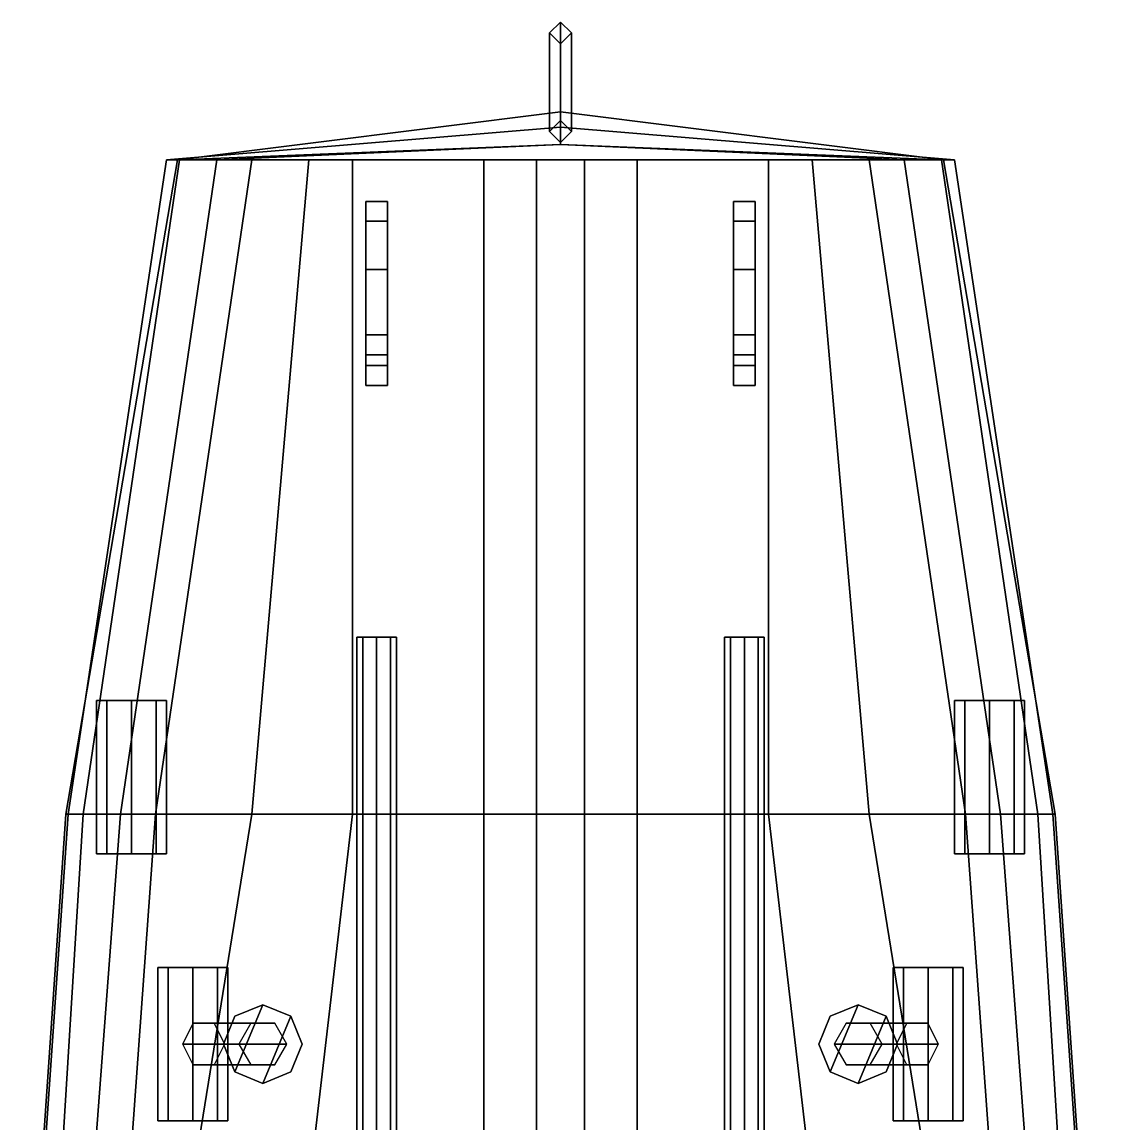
# Model space of a CAD drawing. Extents: x -2.8 to 2.8, y -17.3 to 17.1.
# Drawn here: x -2.46 to 2.46, y 12.02 to 17.05 of the extents above; entities that cross this region are included whole.
import ezdxf

# ---------------------------------------------------------------- set-up
doc = ezdxf.new("R2010")
doc.units = 0
doc.layers.get('0').update_dxf_attribs({"linetype": 'CONTINUOUS'})

msp = doc.modelspace()

# ---------------------------------------------------------------- linework, layer by layer
for points in [[(0, 16.6, 1.53), (-0.05, 16.55, 1.53), (-0.05, 17, 3.99), (0, 17.05, 3.99)], [(0, 17.05, 3.99), (-0.05, 17, 3.99), (0, 16.95, 3.99), (0.05, 17, 3.99)], [(0.05, 16.55, 1.53), (0, 16.6, 1.53), (0, 17.05, 3.99), (0.05, 17, 3.99)], [(-0.05, 16.55, 1.53), (0, 16.5, 1.53), (0, 16.95, 3.99), (-0.05, 17, 3.99)], [(0, 16.5, 1.53), (0.05, 16.55, 1.53), (0.05, 17, 3.99), (0, 16.95, 3.99)], [(0, 16.64, 1.58), (0, 16.57, 0.92), (-1.8, 16.42, 0.92), (-1.75, 16.42, 1.53)], [(0, 16.64, 1.58), (0, 16.64, 1.58), (-1.75, 16.42, 1.53), (1.75, 16.42, 1.53)], [(1.75, 16.42, 1.53), (1.8, 16.42, 0.92), (0, 16.57, 0.92), (0, 16.64, 1.58)], [(0, 16.57, 0.92), (0, 16.49, 0.36), (-1.74, 16.42, 0.36), (-1.8, 16.42, 0.92)], [(1.8, 16.42, 0.92), (1.74, 16.42, 0.36), (0, 16.49, 0.36), (0, 16.57, 0.92)], [(0, 16.49, 0.36), (0, 16.49, 0.36), (-1.57, 16.42), (-1.74, 16.42, 0.36)], [(0, 16.49, 0.36), (1.57, 16.42), (-1.57, 16.42)], [(1.74, 16.42, 0.36), (1.57, 16.42), (0, 16.49, 0.36)], [(-1.75, 16.42, 1.53), (-1.8, 16.42, 0.92), (-2.25, 13.43, 1.05), (-2.26, 13.43, 1.49)], [(-2.26, 13.43, 1.49), (2.26, 13.43, 1.49), (1.75, 16.42, 1.53), (-1.75, 16.42, 1.53)], [(-1.8, 16.42, 0.92), (-1.74, 16.42, 0.36), (-2.18, 13.43, 0.44), (-2.25, 13.43, 1.05)], [(-1.74, 16.42, 0.36), (-1.57, 16.42), (-2.01, 13.43), (-2.18, 13.43, 0.44)], [(-1.57, 16.42), (-1.41, 16.42, -0.18), (-1.85, 13.43, -0.22), (-2.01, 13.43)], [(-1.41, 16.42, -0.18), (-1.15, 16.42, -0.21), (-1.41, 13.43, -0.33), (-1.85, 13.43, -0.22)], [(1.57, 16.42), (1.41, 16.42, -0.18), (-1.41, 16.42, -0.18), (-1.57, 16.42)], [(-1.15, 16.42, -0.21), (-0.95, 16.42, -0.23), (-0.95, 13.43, -0.45), (-1.41, 13.43, -0.33)], [(1.41, 16.42, -0.18), (1.15, 16.42, -0.21), (-1.15, 16.42, -0.21), (-1.41, 16.42, -0.18)], [(1.15, 16.42, -0.21), (0.95, 16.42, -0.23), (-0.95, 16.42, -0.23), (-1.15, 16.42, -0.21)], [(-0.95, 16.42, -0.23), (-0.35, 16.42, -0.29), (-0.35, 13.43, -0.59), (-0.95, 13.43, -0.45)], [(0.95, 16.42, -0.23), (0.35, 16.42, -0.29), (-0.35, 16.42, -0.29), (-0.95, 16.42, -0.23)], [(-0.35, 16.42, -0.29), (-0.11, 16.42, -0.31), (-0.11, 13.43, -0.65), (-0.35, 13.43, -0.59)], [(0.35, 16.42, -0.29), (0.11, 16.42, -0.31), (-0.11, 16.42, -0.31), (-0.35, 16.42, -0.29)], [(-0.11, 16.42, -0.31), (0.11, 16.42, -0.31), (0.11, 13.43, -0.65), (-0.11, 13.43, -0.65)], [(0.35, 13.43, -0.59), (0.11, 13.43, -0.65), (0.11, 16.42, -0.31), (0.35, 16.42, -0.29)], [(0.95, 13.43, -0.45), (0.35, 13.43, -0.59), (0.35, 16.42, -0.29), (0.95, 16.42, -0.23)], [(1.41, 13.43, -0.33), (0.95, 13.43, -0.45), (0.95, 16.42, -0.23), (1.15, 16.42, -0.21)], [(1.85, 13.43, -0.22), (1.41, 13.43, -0.33), (1.15, 16.42, -0.21), (1.41, 16.42, -0.18)], [(2.01, 13.43), (1.85, 13.43, -0.22), (1.41, 16.42, -0.18), (1.57, 16.42)], [(2.18, 13.43, 0.44), (2.01, 13.43), (1.57, 16.42), (1.74, 16.42, 0.36)], [(2.25, 13.43, 1.05), (2.18, 13.43, 0.44), (1.74, 16.42, 0.36), (1.8, 16.42, 0.92)], [(2.26, 13.43, 1.49), (2.25, 13.43, 1.05), (1.8, 16.42, 0.92), (1.75, 16.42, 1.53)], [(-0.89, 16.14, -1.46), (-0.89, 15.62, -0.63), (-0.89, 15.62, -0.32), (-0.89, 16.23, -0.32)], [(-0.89, 16.23, -0.32), (-0.89, 15.62, -0.32), (-0.79, 15.62, -0.32), (-0.79, 16.23, -0.32)], [(-0.79, 16.23, -0.32), (-0.79, 16.14, -1.46), (-0.89, 16.14, -1.46), (-0.89, 16.23, -0.32)], [(-0.79, 15.62, -0.32), (-0.79, 15.62, -0.63), (-0.79, 16.14, -1.46), (-0.79, 16.23, -0.32)], [(0.79, 16.23, -0.32), (0.79, 15.62, -0.32), (0.89, 15.62, -0.32), (0.89, 16.23, -0.32)], [(0.79, 16.14, -1.46), (0.79, 15.62, -0.63), (0.79, 15.62, -0.32), (0.79, 16.23, -0.32)], [(0.89, 16.23, -0.32), (0.89, 16.14, -1.46), (0.79, 16.14, -1.46), (0.79, 16.23, -0.32)], [(0.89, 15.62, -0.32), (0.89, 15.62, -0.63), (0.89, 16.14, -1.46), (0.89, 16.23, -0.32)], [(-0.89, 15.92, -1.59), (-0.89, 15.53, -1.59), (-0.89, 15.62, -0.63), (-0.89, 16.14, -1.46)], [(-0.79, 16.14, -1.46), (-0.79, 15.92, -1.59), (-0.89, 15.92, -1.59), (-0.89, 16.14, -1.46)], [(-0.79, 15.62, -0.63), (-0.79, 15.53, -1.59), (-0.79, 15.92, -1.59), (-0.79, 16.14, -1.46)], [(0.79, 15.92, -1.59), (0.79, 15.53, -1.59), (0.79, 15.62, -0.63), (0.79, 16.14, -1.46)], [(0.89, 16.14, -1.46), (0.89, 15.92, -1.59), (0.79, 15.92, -1.59), (0.79, 16.14, -1.46)], [(0.89, 15.62, -0.63), (0.89, 15.53, -1.59), (0.89, 15.92, -1.59), (0.89, 16.14, -1.46)], [(-0.79, 15.92, -1.59), (-0.79, 15.53, -1.59), (-0.89, 15.53, -1.59), (-0.89, 15.92, -1.59)], [(0.89, 15.92, -1.59), (0.89, 15.53, -1.59), (0.79, 15.53, -1.59), (0.79, 15.92, -1.59)], [(-0.89, 15.53, -1.59), (-0.89, 15.48, -1.52), (-0.89, 15.39, -0.63), (-0.89, 15.62, -0.63)], [(-0.89, 15.62, -0.63), (-0.89, 15.39, -0.63), (-0.79, 15.39, -0.63), (-0.79, 15.62, -0.63)], [(-0.89, 15.62, -0.32), (-0.89, 15.62, -0.63), (-0.79, 15.62, -0.63), (-0.79, 15.62, -0.32)], [(-0.79, 15.39, -0.63), (-0.79, 15.48, -1.52), (-0.79, 15.53, -1.59), (-0.79, 15.62, -0.63)], [(0.79, 15.53, -1.59), (0.79, 15.48, -1.52), (0.79, 15.39, -0.63), (0.79, 15.62, -0.63)], [(0.79, 15.62, -0.63), (0.79, 15.39, -0.63), (0.89, 15.39, -0.63), (0.89, 15.62, -0.63)], [(0.79, 15.62, -0.32), (0.79, 15.62, -0.63), (0.89, 15.62, -0.63), (0.89, 15.62, -0.32)], [(0.89, 15.39, -0.63), (0.89, 15.48, -1.52), (0.89, 15.53, -1.59), (0.89, 15.62, -0.63)], [(-0.79, 15.53, -1.59), (-0.79, 15.48, -1.52), (-0.89, 15.48, -1.52), (-0.89, 15.53, -1.59)], [(0.89, 15.53, -1.59), (0.89, 15.48, -1.52), (0.79, 15.48, -1.52), (0.79, 15.53, -1.59)], [(-0.89, 15.39, -0.63), (-0.89, 15.48, -1.52), (-0.79, 15.48, -1.52), (-0.79, 15.39, -0.63)], [(0.79, 15.39, -0.63), (0.79, 15.48, -1.52), (0.89, 15.48, -1.52), (0.89, 15.39, -0.63)], [(-0.9036, 14.24, -1.1064), (-0.93, 14.24, -1.17), (-0.93, 9.01, -0.77), (-0.9036, 9.01, -0.7064)], [(-0.93, 14.24, -1.17), (-0.9036, 14.24, -1.2336), (-0.9036, 9.01, -0.8336), (-0.93, 9.01, -0.77)], [(-0.84, 14.24, -1.08), (-0.9036, 14.24, -1.1064), (-0.9036, 9.01, -0.7064), (-0.84, 9.01, -0.68)], [(-0.9036, 14.24, -1.2336), (-0.84, 14.24, -1.26), (-0.84, 9.01, -0.86), (-0.9036, 9.01, -0.8336)], [(-0.7764, 14.24, -1.1064), (-0.84, 14.24, -1.08), (-0.84, 9.01, -0.68), (-0.7764, 9.01, -0.7064)], [(-0.84, 14.24, -1.26), (-0.7764, 14.24, -1.2336), (-0.7764, 9.01, -0.8336), (-0.84, 9.01, -0.86)], [(-0.75, 14.24, -1.17), (-0.7764, 14.24, -1.1064), (-0.7764, 9.01, -0.7064), (-0.75, 9.01, -0.77)], [(-0.7764, 14.24, -1.2336), (-0.75, 14.24, -1.17), (-0.75, 9.01, -0.77), (-0.7764, 9.01, -0.8336)], [(0.7764, 14.24, -1.1064), (0.75, 14.24, -1.17), (0.75, 9.01, -0.77), (0.7764, 9.01, -0.7064)], [(0.75, 14.24, -1.17), (0.7764, 14.24, -1.2336), (0.7764, 9.01, -0.8336), (0.75, 9.01, -0.77)], [(0.84, 14.24, -1.08), (0.7764, 14.24, -1.1064), (0.7764, 9.01, -0.7064), (0.84, 9.01, -0.68)], [(0.7764, 14.24, -1.2336), (0.84, 14.24, -1.26), (0.84, 9.01, -0.86), (0.7764, 9.01, -0.8336)], [(0.9036, 14.24, -1.1064), (0.84, 14.24, -1.08), (0.84, 9.01, -0.68), (0.9036, 9.01, -0.7064)], [(0.84, 14.24, -1.26), (0.9036, 14.24, -1.2336), (0.9036, 9.01, -0.8336), (0.84, 9.01, -0.86)], [(0.93, 14.24, -1.17), (0.9036, 14.24, -1.1064), (0.9036, 9.01, -0.7064), (0.93, 9.01, -0.77)], [(0.9036, 14.24, -1.2336), (0.93, 14.24, -1.17), (0.93, 9.01, -0.77), (0.9036, 9.01, -0.8336)], [(-2.12, 13.25, 1.67), (-2.0731, 13.25, 1.7831), (-2.0731, 13.95, 1.7831), (-2.12, 13.95, 1.67)], [(-2.0731, 13.95, 1.7831), (-1.8, 13.95, 1.67), (-1.8469, 13.95, 1.5569), (-2.12, 13.95, 1.67)], [(-2.0731, 13.25, 1.5569), (-2.12, 13.25, 1.67), (-2.12, 13.95, 1.67), (-2.0731, 13.95, 1.5569)], [(-2.12, 13.95, 1.67), (-1.8469, 13.95, 1.5569), (-1.96, 13.95, 1.51), (-2.0731, 13.95, 1.5569)], [(-1.96, 13.95, 1.83), (-1.8469, 13.95, 1.7831), (-1.8, 13.95, 1.67), (-2.0731, 13.95, 1.7831)], [(-2.0731, 13.25, 1.7831), (-1.96, 13.25, 1.83), (-1.96, 13.95, 1.83), (-2.0731, 13.95, 1.7831)], [(-1.96, 13.25, 1.51), (-2.0731, 13.25, 1.5569), (-2.0731, 13.95, 1.5569), (-1.96, 13.95, 1.51)], [(-1.96, 13.25, 1.83), (-1.8469, 13.25, 1.7831), (-1.8469, 13.95, 1.7831), (-1.96, 13.95, 1.83)], [(-1.8469, 13.25, 1.5569), (-1.96, 13.25, 1.51), (-1.96, 13.95, 1.51), (-1.8469, 13.95, 1.5569)], [(-1.8469, 13.25, 1.7831), (-1.8, 13.25, 1.67), (-1.8, 13.95, 1.67), (-1.8469, 13.95, 1.7831)], [(-1.8, 13.25, 1.67), (-1.8469, 13.25, 1.5569), (-1.8469, 13.95, 1.5569), (-1.8, 13.95, 1.67)], [(2.0731, 13.95, 1.7831), (1.8, 13.95, 1.67), (1.8469, 13.95, 1.7831), (1.96, 13.95, 1.83)], [(2.12, 13.95, 1.67), (1.8469, 13.95, 1.5569), (1.8, 13.95, 1.67), (2.0731, 13.95, 1.7831)], [(1.8469, 13.95, 1.7831), (1.8, 13.95, 1.67), (1.8, 13.25, 1.67), (1.8469, 13.25, 1.7831)], [(1.8, 13.95, 1.67), (1.8469, 13.95, 1.5569), (1.8469, 13.25, 1.5569), (1.8, 13.25, 1.67)], [(1.96, 13.95, 1.83), (1.8469, 13.95, 1.7831), (1.8469, 13.25, 1.7831), (1.96, 13.25, 1.83)], [(1.8469, 13.95, 1.5569), (1.96, 13.95, 1.51), (1.96, 13.25, 1.51), (1.8469, 13.25, 1.5569)], [(2.0731, 13.95, 1.5569), (1.96, 13.95, 1.51), (1.8469, 13.95, 1.5569), (2.12, 13.95, 1.67)], [(2.0731, 13.95, 1.7831), (1.96, 13.95, 1.83), (1.96, 13.25, 1.83), (2.0731, 13.25, 1.7831)], [(1.96, 13.95, 1.51), (2.0731, 13.95, 1.5569), (2.0731, 13.25, 1.5569), (1.96, 13.25, 1.51)], [(2.12, 13.95, 1.67), (2.0731, 13.95, 1.7831), (2.0731, 13.25, 1.7831), (2.12, 13.25, 1.67)], [(2.0731, 13.95, 1.5569), (2.12, 13.95, 1.67), (2.12, 13.25, 1.67), (2.0731, 13.25, 1.5569)], [(-2.26, 13.43, 1.49), (-2.25, 13.43, 1.05), (-2.45, 10.52, 1.05), (-2.46, 10.52, 1.5)], [(2.26, 13.43, 1.49), (-2.26, 13.43, 1.49), (-2.46, 10.52, 1.5), (2.46, 10.52, 1.5)], [(-2.25, 13.43, 1.05), (-2.18, 13.43, 0.44), (-2.36, 10.52, 0.44), (-2.45, 10.52, 1.05)], [(-2.18, 13.43, 0.44), (-2.01, 13.43), (-2.23, 10.52), (-2.36, 10.52, 0.44)], [(-2.01, 13.43), (-1.85, 13.43, -0.22), (-2.06, 10.52, -0.26), (-2.23, 10.52)], [(-1.85, 13.43, -0.22), (-1.41, 13.43, -0.33), (-1.88, 10.52, -0.33), (-2.06, 10.52, -0.26)], [(-1.41, 13.43, -0.33), (-0.95, 13.43, -0.45), (-1.29, 10.52, -0.57), (-1.88, 10.52, -0.33)], [(-0.95, 13.43, -0.45), (-0.35, 13.43, -0.59), (-0.35, 10.52, -0.85), (-1.29, 10.52, -0.57)], [(-0.35, 13.43, -0.59), (-0.11, 13.43, -0.65), (-0.11, 10.52, -0.92), (-0.35, 10.52, -0.85)], [(-0.11, 13.43, -0.65), (-0.11, 13.43, -0.65), (-0.11, 11.34, -1.71), (-0.11, 10.52, -0.92)], [(-0.11, 13.43, -0.65), (0.11, 13.43, -0.65), (0.11, 11.34, -1.71), (-0.11, 11.34, -1.71)], [(0.11, 10.52, -0.92), (0.11, 11.34, -1.71), (0.11, 13.43, -0.65)], [(0.35, 10.52, -0.85), (0.11, 10.52, -0.92), (0.11, 13.43, -0.65), (0.35, 13.43, -0.59)], [(1.29, 10.52, -0.57), (0.35, 10.52, -0.85), (0.35, 13.43, -0.59), (0.95, 13.43, -0.45)], [(1.88, 10.52, -0.33), (1.29, 10.52, -0.57), (0.95, 13.43, -0.45), (1.41, 13.43, -0.33)], [(2.06, 10.52, -0.26), (1.88, 10.52, -0.33), (1.41, 13.43, -0.33), (1.85, 13.43, -0.22)], [(2.23, 10.52), (2.06, 10.52, -0.26), (1.85, 13.43, -0.22), (2.01, 13.43)], [(2.36, 10.52, 0.44), (2.23, 10.52), (2.01, 13.43), (2.18, 13.43, 0.44)], [(2.45, 10.52, 1.05), (2.36, 10.52, 0.44), (2.18, 13.43, 0.44), (2.25, 13.43, 1.05)], [(2.46, 10.52, 1.5), (2.45, 10.52, 1.05), (2.25, 13.43, 1.05), (2.26, 13.43, 1.49)], [(-2.12, 13.25, 1.67), (-1.8469, 13.25, 1.5569), (-1.8, 13.25, 1.67), (-2.0731, 13.25, 1.7831)], [(-2.0731, 13.25, 1.5569), (-1.96, 13.25, 1.51), (-1.8469, 13.25, 1.5569), (-2.12, 13.25, 1.67)], [(-2.0731, 13.25, 1.7831), (-1.8, 13.25, 1.67), (-1.8469, 13.25, 1.7831), (-1.96, 13.25, 1.83)], [(1.96, 13.25, 1.83), (1.8469, 13.25, 1.7831), (1.8, 13.25, 1.67), (2.0731, 13.25, 1.7831)], [(2.0731, 13.25, 1.7831), (1.8, 13.25, 1.67), (1.8469, 13.25, 1.5569), (2.12, 13.25, 1.67)], [(2.12, 13.25, 1.67), (1.8469, 13.25, 1.5569), (1.96, 13.25, 1.51), (2.0731, 13.25, 1.5569)], [(-1.84, 12.73, 2.38), (-1.5669, 12.73, 2.2669), (-1.68, 12.73, 2.22), (-1.7931, 12.73, 2.2669)], [(-1.7931, 12.03, 2.2669), (-1.84, 12.03, 2.38), (-1.84, 12.73, 2.38), (-1.7931, 12.73, 2.2669)], [(-1.7931, 12.73, 2.4931), (-1.52, 12.73, 2.38), (-1.5669, 12.73, 2.2669), (-1.84, 12.73, 2.38)], [(-1.84, 12.03, 2.38), (-1.7931, 12.03, 2.4931), (-1.7931, 12.73, 2.4931), (-1.84, 12.73, 2.38)], [(-1.68, 12.03, 2.22), (-1.7931, 12.03, 2.2669), (-1.7931, 12.73, 2.2669), (-1.68, 12.73, 2.22)], [(-1.7931, 12.03, 2.4931), (-1.68, 12.03, 2.54), (-1.68, 12.73, 2.54), (-1.7931, 12.73, 2.4931)], [(-1.68, 12.73, 2.54), (-1.5669, 12.73, 2.4931), (-1.52, 12.73, 2.38), (-1.7931, 12.73, 2.4931)], [(-1.5669, 12.03, 2.2669), (-1.68, 12.03, 2.22), (-1.68, 12.73, 2.22), (-1.5669, 12.73, 2.2669)], [(-1.68, 12.03, 2.54), (-1.5669, 12.03, 2.4931), (-1.5669, 12.73, 2.4931), (-1.68, 12.73, 2.54)], [(-1.52, 12.03, 2.38), (-1.5669, 12.03, 2.2669), (-1.5669, 12.73, 2.2669), (-1.52, 12.73, 2.38)], [(-1.5669, 12.03, 2.4931), (-1.52, 12.03, 2.38), (-1.52, 12.73, 2.38), (-1.5669, 12.73, 2.4931)], [(1.52, 12.73, 2.38), (1.5669, 12.73, 2.2669), (1.5669, 12.03, 2.2669), (1.52, 12.03, 2.38)], [(1.84, 12.73, 2.38), (1.5669, 12.73, 2.2669), (1.52, 12.73, 2.38), (1.7931, 12.73, 2.4931)], [(1.5669, 12.73, 2.4931), (1.52, 12.73, 2.38), (1.52, 12.03, 2.38), (1.5669, 12.03, 2.4931)], [(1.7931, 12.73, 2.4931), (1.52, 12.73, 2.38), (1.5669, 12.73, 2.4931), (1.68, 12.73, 2.54)], [(1.7931, 12.73, 2.2669), (1.68, 12.73, 2.22), (1.5669, 12.73, 2.2669), (1.84, 12.73, 2.38)], [(1.5669, 12.73, 2.2669), (1.68, 12.73, 2.22), (1.68, 12.03, 2.22), (1.5669, 12.03, 2.2669)], [(1.68, 12.73, 2.54), (1.5669, 12.73, 2.4931), (1.5669, 12.03, 2.4931), (1.68, 12.03, 2.54)], [(1.68, 12.73, 2.22), (1.7931, 12.73, 2.2669), (1.7931, 12.03, 2.2669), (1.68, 12.03, 2.22)], [(1.7931, 12.73, 2.4931), (1.68, 12.73, 2.54), (1.68, 12.03, 2.54), (1.7931, 12.03, 2.4931)], [(1.7931, 12.73, 2.2669), (1.84, 12.73, 2.38), (1.84, 12.03, 2.38), (1.7931, 12.03, 2.2669)], [(1.84, 12.73, 2.38), (1.7931, 12.73, 2.4931), (1.7931, 12.03, 2.4931), (1.84, 12.03, 2.38)], [(-1.4873, 12.5073, 1.62), (-1.54, 12.38, 1.62), (-1.4873, 12.2527, 1.62), (-1.36, 12.56, 1.62)], [(-1.4873, 12.5073, 1.62), (-1.36, 12.56, 1.62), (-1.36, 12.56, 1.49), (-1.4873, 12.5073, 1.49)], [(-1.36, 12.56, 1.62), (-1.4873, 12.2527, 1.62), (-1.36, 12.2, 1.62), (-1.2327, 12.5073, 1.62)], [(-1.36, 12.56, 1.62), (-1.2327, 12.5073, 1.62), (-1.2327, 12.5073, 1.49), (-1.36, 12.56, 1.49)], [(1.2327, 12.2527, 1.62), (1.36, 12.56, 1.62), (1.2327, 12.5073, 1.62), (1.18, 12.38, 1.62)], [(1.2327, 12.5073, 1.62), (1.36, 12.56, 1.62), (1.36, 12.56, 1.49), (1.2327, 12.5073, 1.49)], [(1.36, 12.2, 1.62), (1.4873, 12.5073, 1.62), (1.36, 12.56, 1.62), (1.2327, 12.2527, 1.62)], [(1.36, 12.56, 1.62), (1.4873, 12.5073, 1.62), (1.4873, 12.5073, 1.49), (1.36, 12.56, 1.49)], [(-1.54, 12.38, 1.62), (-1.4873, 12.5073, 1.62), (-1.4873, 12.5073, 1.49), (-1.54, 12.38, 1.49)], [(-1.2327, 12.5073, 1.62), (-1.36, 12.2, 1.62), (-1.2327, 12.2527, 1.62), (-1.18, 12.38, 1.62)], [(-1.2327, 12.5073, 1.62), (-1.18, 12.38, 1.62), (-1.18, 12.38, 1.49), (-1.2327, 12.5073, 1.49)], [(1.18, 12.38, 1.62), (1.2327, 12.5073, 1.62), (1.2327, 12.5073, 1.49), (1.18, 12.38, 1.49)], [(1.4873, 12.2527, 1.62), (1.54, 12.38, 1.62), (1.4873, 12.5073, 1.62), (1.36, 12.2, 1.62)], [(1.4873, 12.5073, 1.62), (1.54, 12.38, 1.62), (1.54, 12.38, 1.49), (1.4873, 12.5073, 1.49)], [(-1.415, 12.4753, 1.62), (-1.47, 12.38, 1.62), (-1.7253, 12.38, 2.245), (-1.6776, 12.4753, 2.2725)], [(-1.305, 12.4753, 1.62), (-1.415, 12.4753, 1.62), (-1.6776, 12.4753, 2.2725), (-1.5824, 12.4753, 2.3275)], [(-1.25, 12.38, 1.62), (-1.305, 12.4753, 1.62), (-1.5824, 12.4753, 2.3275), (-1.5347, 12.38, 2.355)], [(1.305, 12.4753, 1.62), (1.25, 12.38, 1.62), (1.5347, 12.38, 2.355), (1.5824, 12.4753, 2.3275)], [(1.415, 12.4753, 1.62), (1.305, 12.4753, 1.62), (1.5824, 12.4753, 2.3275), (1.6776, 12.4753, 2.2725)], [(1.47, 12.38, 1.62), (1.415, 12.4753, 1.62), (1.6776, 12.4753, 2.2725), (1.7253, 12.38, 2.245)], [(-1.47, 12.38, 1.62), (-1.415, 12.2847, 1.62), (-1.6776, 12.2847, 2.2725), (-1.7253, 12.38, 2.245)], [(-1.305, 12.2847, 1.62), (-1.25, 12.38, 1.62), (-1.5347, 12.38, 2.355), (-1.5824, 12.2847, 2.3275)], [(-1.4873, 12.2527, 1.62), (-1.54, 12.38, 1.62), (-1.54, 12.38, 1.49), (-1.4873, 12.2527, 1.49)], [(-1.18, 12.38, 1.62), (-1.2327, 12.2527, 1.62), (-1.2327, 12.2527, 1.49), (-1.18, 12.38, 1.49)], [(1.2327, 12.2527, 1.62), (1.18, 12.38, 1.62), (1.18, 12.38, 1.49), (1.2327, 12.2527, 1.49)], [(1.25, 12.38, 1.62), (1.305, 12.2847, 1.62), (1.5824, 12.2847, 2.3275), (1.5347, 12.38, 2.355)], [(1.415, 12.2847, 1.62), (1.47, 12.38, 1.62), (1.7253, 12.38, 2.245), (1.6776, 12.2847, 2.2725)], [(1.54, 12.38, 1.62), (1.4873, 12.2527, 1.62), (1.4873, 12.2527, 1.49), (1.54, 12.38, 1.49)], [(-1.415, 12.2847, 1.62), (-1.305, 12.2847, 1.62), (-1.5824, 12.2847, 2.3275), (-1.6776, 12.2847, 2.2725)], [(-1.36, 12.2, 1.62), (-1.4873, 12.2527, 1.62), (-1.4873, 12.2527, 1.49), (-1.36, 12.2, 1.49)], [(-1.2327, 12.2527, 1.62), (-1.36, 12.2, 1.62), (-1.36, 12.2, 1.49), (-1.2327, 12.2527, 1.49)], [(1.36, 12.2, 1.62), (1.2327, 12.2527, 1.62), (1.2327, 12.2527, 1.49), (1.36, 12.2, 1.49)], [(1.305, 12.2847, 1.62), (1.415, 12.2847, 1.62), (1.6776, 12.2847, 2.2725), (1.5824, 12.2847, 2.3275)], [(1.4873, 12.2527, 1.62), (1.36, 12.2, 1.62), (1.36, 12.2, 1.49), (1.4873, 12.2527, 1.49)], [(-1.7931, 12.03, 2.2669), (-1.68, 12.03, 2.22), (-1.5669, 12.03, 2.2669), (-1.84, 12.03, 2.38)], [(-1.84, 12.03, 2.38), (-1.5669, 12.03, 2.2669), (-1.52, 12.03, 2.38), (-1.7931, 12.03, 2.4931)], [(-1.7931, 12.03, 2.4931), (-1.52, 12.03, 2.38), (-1.5669, 12.03, 2.4931), (-1.68, 12.03, 2.54)], [(1.7931, 12.03, 2.4931), (1.52, 12.03, 2.38), (1.5669, 12.03, 2.2669), (1.84, 12.03, 2.38)], [(1.68, 12.03, 2.54), (1.5669, 12.03, 2.4931), (1.52, 12.03, 2.38), (1.7931, 12.03, 2.4931)], [(1.84, 12.03, 2.38), (1.5669, 12.03, 2.2669), (1.68, 12.03, 2.22), (1.7931, 12.03, 2.2669)]]:
    msp.add_3dface(points)

doc.saveas('drawing.dxf')
